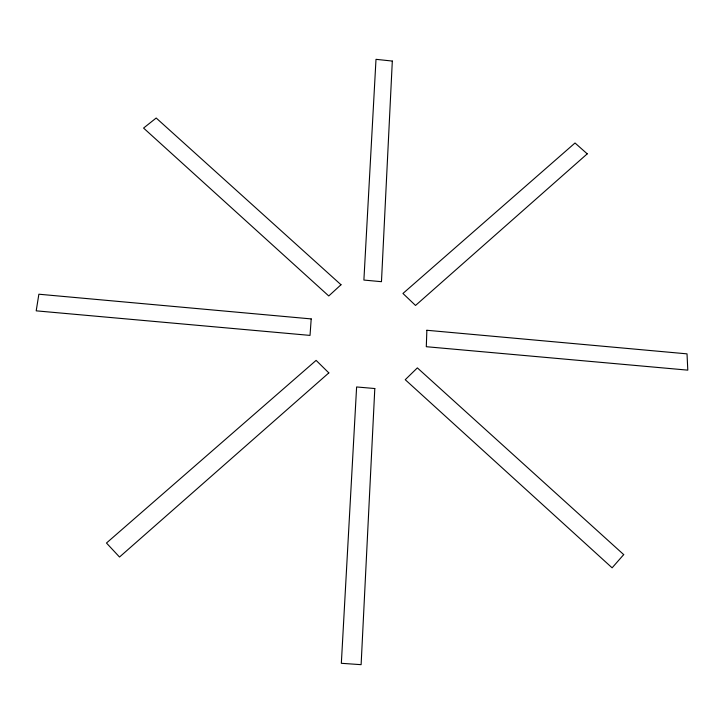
<?xml version="1.0" encoding="UTF-8"?>
<svg xmlns="http://www.w3.org/2000/svg" width="724" height="724" viewBox="0 0 724 724"><rect width="100%" height="100%" fill="white"/><g stroke="black" fill="none" stroke-linecap="round" stroke-linejoin="round"><path stroke-width="1.09" d="M426.87 330.271L426.3 346.706L687.8 370.145L687.022 353.855L426.87 330.271M374.806 388.526L361.113 664.668L341.339 663.302L356.615 386.96L374.806 388.526M392.317 61.06L381.467 281.69L363.891 280.061L376 59.332L392.317 61.06M311.202 318.913L310.026 335.402L36.2 310.84L38.861 294.216L311.202 318.913M623.708 554.611L612.115 567.824L405.241 379.702L417.368 367.882L623.708 554.611M341.004 284.749L328.759 295.962L143.569 128.067L156.194 118.021L341.004 284.749M587.236 153.85L415.531 305.456L402.951 293.464L575.019 142.999L587.236 153.85M328.832 372.896L119.514 557.028L106.473 543.027L316.117 360.38L328.832 372.896"/></g></svg>
